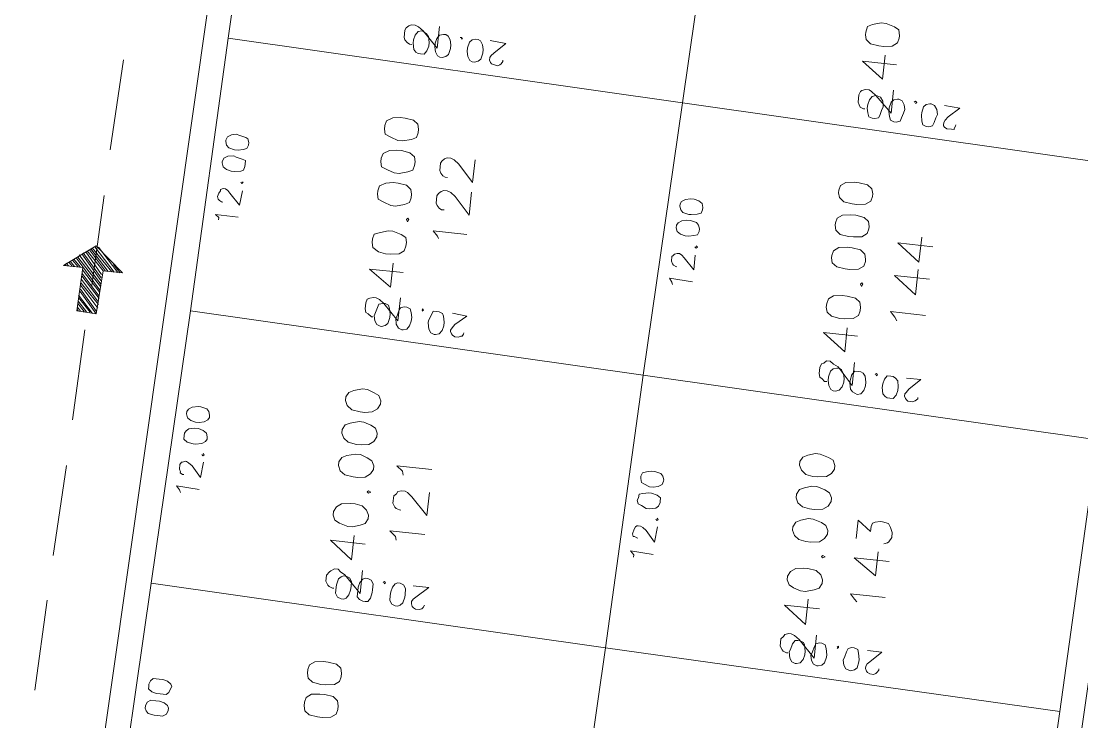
# Model space of a CAD drawing. Header units: metres. Extents: x -977055 to 805873, y -1033982 to 242021.
# Drawn here: x 2463 to 2509.5, y 775.19 to 805.92 of the extents above; entities that cross this region are included whole.
import ezdxf

# ---------------------------------------------------------------- set-up
doc = ezdxf.new("R2010")
doc.units = ezdxf.units.M
for name, color, linetype in [('PDF_acera', 7, 'Continuous'), ('PDF_areas por lote', 7, 'Continuous'), ('PDF_COTAS', 7, 'Continuous'), ('PDF_linea de centro', 7, 'Continuous'), ('PDF_LOTES', 7, 'Continuous'), ('PDF_No. lotes', 7, 'Continuous'), ('PDF_VIAS', 7, 'Continuous')]:
    doc.layers.add(name, color=color, linetype=linetype)

# ---------------------------------------------------------------- blocks, each defined once
blk = doc.blocks.new('CALLE')
at = {"layer": 'PDF_acera', "lineweight": 9}
blk.add_lwpolyline([(-139.031424, -91.826784), (-137.676672, -90.556704), (-136.618272, -59.439744), (-137.888352, -58.084992), (-293.684832, -52.750656), (-245.083104, -88.185888)], close=True, dxfattribs=at)
at = {"layer": 'PDF_areas por lote', "lineweight": 9}
for points in [[(-217.945728, -62.106912), (-218.115072, -62.149248), (-218.24208, -62.318592), (-218.284416, -62.614944), (-218.284416, -62.784288), (-218.24208, -63.08064), (-218.115072, -63.249984), (-217.945728, -63.29232), (-217.81872, -63.29232), (-217.649376, -63.249984), (-217.522368, -63.08064), (-217.480032, -62.784288), (-217.480032, -62.614944), (-217.522368, -62.318592), (-217.649376, -62.149248), (-217.81872, -62.106912)], [(-216.802656, -62.106912), (-216.972, -62.149248), (-217.099008, -62.318592), (-217.141344, -62.614944), (-217.141344, -62.784288), (-217.099008, -63.08064), (-216.972, -63.249984), (-216.802656, -63.29232), (-216.675648, -63.29232), (-216.506304, -63.249984), (-216.379296, -63.08064), (-216.33696, -62.784288), (-216.33696, -62.614944), (-216.379296, -62.318592), (-216.506304, -62.149248), (-216.675648, -62.106912)], [(-211.214304, -62.403264), (-211.383648, -62.487936), (-211.46832, -62.65728), (-211.552992, -62.953632), (-211.552992, -63.122976), (-211.46832, -63.376992), (-211.383648, -63.546336), (-211.214304, -63.631008), (-211.087296, -63.631008), (-210.917952, -63.546336), (-210.790944, -63.376992), (-210.748608, -63.122976), (-210.748608, -62.953632), (-210.790944, -62.65728), (-210.917952, -62.487936), (-211.087296, -62.403264)], [(-209.478528, -62.403264), (-209.647872, -62.487936), (-209.77488, -62.65728), (-209.817216, -62.953632), (-209.817216, -63.122976), (-209.77488, -63.376992), (-209.647872, -63.546336), (-209.478528, -63.631008), (-209.35152, -63.631008), (-209.182176, -63.546336), (-209.097504, -63.376992), (-209.012832, -63.122976), (-209.012832, -62.953632), (-209.097504, -62.65728), (-209.182176, -62.487936), (-209.35152, -62.403264)], [(-208.335456, -62.403264), (-208.5048, -62.487936), (-208.631808, -62.65728), (-208.674144, -62.953632), (-208.674144, -63.122976), (-208.631808, -63.376992), (-208.5048, -63.546336), (-208.335456, -63.631008), (-208.208448, -63.631008), (-208.039104, -63.546336), (-207.954432, -63.376992), (-207.86976, -63.122976), (-207.86976, -62.953632), (-207.954432, -62.65728), (-208.039104, -62.487936), (-208.208448, -62.403264)], [(-207.192384, -62.403264), (-207.361728, -62.487936), (-207.488736, -62.65728), (-207.531072, -62.953632), (-207.531072, -63.122976), (-207.488736, -63.376992), (-207.361728, -63.546336), (-207.192384, -63.631008), (-207.065376, -63.631008), (-206.896032, -63.546336), (-206.81136, -63.376992), (-206.726688, -63.122976), (-206.726688, -62.953632), (-206.81136, -62.65728), (-206.896032, -62.487936), (-207.065376, -62.403264)], [(-201.604032, -62.741952), (-201.773376, -62.784288), (-201.900384, -62.995968), (-201.94272, -63.249984), (-201.94272, -63.419328), (-201.900384, -63.71568), (-201.773376, -63.885024), (-201.604032, -63.92736), (-201.477024, -63.92736), (-201.30768, -63.885024), (-201.223008, -63.71568), (-201.138336, -63.419328), (-201.138336, -63.249984), (-201.223008, -62.995968), (-201.30768, -62.784288), (-201.477024, -62.741952)], [(-199.910592, -62.741952), (-200.079936, -62.784288), (-200.164608, -62.995968), (-200.24928, -63.249984), (-200.24928, -63.419328), (-200.164608, -63.71568), (-200.079936, -63.885024), (-199.910592, -63.92736), (-199.783584, -63.92736), (-199.61424, -63.885024), (-199.487232, -63.71568), (-199.444896, -63.419328), (-199.444896, -63.249984), (-199.487232, -62.995968), (-199.61424, -62.784288), (-199.783584, -62.741952)], [(-198.76752, -62.741952), (-198.936864, -62.784288), (-199.021536, -62.995968), (-199.106208, -63.249984), (-199.106208, -63.419328), (-199.021536, -63.71568), (-198.936864, -63.885024), (-198.76752, -63.92736), (-198.640512, -63.92736), (-198.471168, -63.885024), (-198.34416, -63.71568), (-198.301824, -63.419328), (-198.301824, -63.249984), (-198.34416, -62.995968), (-198.471168, -62.784288), (-198.640512, -62.741952)], [(-197.624448, -62.741952), (-197.793792, -62.784288), (-197.878464, -62.995968), (-197.963136, -63.249984), (-197.963136, -63.419328), (-197.878464, -63.71568), (-197.793792, -63.885024), (-197.624448, -63.92736), (-197.49744, -63.92736), (-197.328096, -63.885024), (-197.201088, -63.71568), (-197.158752, -63.419328), (-197.158752, -63.249984), (-197.201088, -62.995968), (-197.328096, -62.784288), (-197.49744, -62.741952)], [(-210.282912, -63.504), (-210.325248, -63.546336), (-210.282912, -63.631008), (-210.240576, -63.546336)], [(-200.67264, -63.842688), (-200.757312, -63.885024), (-200.67264, -63.92736), (-200.630304, -63.885024)], [(-211.764672, -78.406272), (-211.934016, -78.490944), (-212.018688, -78.660288), (-212.10336, -78.914304), (-212.10336, -79.083648), (-212.018688, -79.38), (-211.934016, -79.549344), (-211.764672, -79.634016), (-211.637664, -79.634016), (-211.46832, -79.549344), (-211.341312, -79.38), (-211.298976, -79.083648), (-211.298976, -78.914304), (-211.341312, -78.660288), (-211.46832, -78.490944), (-211.637664, -78.406272)], [(-210.028896, -78.406272), (-210.19824, -78.490944), (-210.325248, -78.660288), (-210.367584, -78.914304), (-210.367584, -79.083648), (-210.325248, -79.38), (-210.19824, -79.549344), (-210.028896, -79.634016), (-209.901888, -79.634016), (-209.732544, -79.549344), (-209.647872, -79.38), (-209.5632, -79.083648), (-209.5632, -78.914304), (-209.647872, -78.660288), (-209.732544, -78.490944), (-209.901888, -78.406272)], [(-208.885824, -78.406272), (-209.055168, -78.490944), (-209.182176, -78.660288), (-209.224512, -78.914304), (-209.224512, -79.083648), (-209.182176, -79.38), (-209.055168, -79.549344), (-208.885824, -79.634016), (-208.758816, -79.634016), (-208.589472, -79.549344), (-208.5048, -79.38), (-208.420128, -79.083648), (-208.420128, -78.914304), (-208.5048, -78.660288), (-208.589472, -78.490944), (-208.758816, -78.406272)], [(-207.742752, -78.406272), (-207.912096, -78.490944), (-208.039104, -78.660288), (-208.08144, -78.914304), (-208.08144, -79.083648), (-208.039104, -79.38), (-207.912096, -79.549344), (-207.742752, -79.634016), (-207.615744, -79.634016), (-207.4464, -79.549344), (-207.361728, -79.38), (-207.277056, -79.083648), (-207.277056, -78.914304), (-207.361728, -78.660288), (-207.4464, -78.490944), (-207.615744, -78.406272)], [(-202.1544, -78.74496), (-202.323744, -78.787296), (-202.450752, -78.95664), (-202.493088, -79.252992), (-202.493088, -79.422336), (-202.450752, -79.718688), (-202.323744, -79.888032), (-202.1544, -79.930368), (-202.027392, -79.930368), (-201.858048, -79.888032), (-201.73104, -79.718688), (-201.688704, -79.422336), (-201.688704, -79.252992), (-201.73104, -78.95664), (-201.858048, -78.787296), (-202.027392, -78.74496)], [(-200.418624, -78.74496), (-200.587968, -78.787296), (-200.714976, -78.95664), (-200.757312, -79.252992), (-200.757312, -79.422336), (-200.714976, -79.718688), (-200.587968, -79.888032), (-200.418624, -79.930368), (-200.333952, -79.930368), (-200.164608, -79.888032), (-200.0376, -79.718688), (-199.995264, -79.422336), (-199.995264, -79.252992), (-200.0376, -78.95664), (-200.164608, -78.787296), (-200.333952, -78.74496)], [(-199.275552, -78.74496), (-199.444896, -78.787296), (-199.571904, -78.95664), (-199.61424, -79.252992), (-199.61424, -79.422336), (-199.571904, -79.718688), (-199.444896, -79.888032), (-199.275552, -79.930368), (-199.19088, -79.930368), (-199.021536, -79.888032), (-198.894528, -79.718688), (-198.852192, -79.422336), (-198.852192, -79.252992), (-198.894528, -78.95664), (-199.021536, -78.787296), (-199.19088, -78.74496)], [(-198.13248, -78.74496), (-198.301824, -78.787296), (-198.428832, -78.95664), (-198.471168, -79.252992), (-198.471168, -79.422336), (-198.428832, -79.718688), (-198.301824, -79.888032), (-198.13248, -79.930368), (-198.047808, -79.930368), (-197.878464, -79.888032), (-197.751456, -79.718688), (-197.70912, -79.422336), (-197.70912, -79.252992), (-197.751456, -78.95664), (-197.878464, -78.787296), (-198.047808, -78.74496)], [(-192.544128, -79.083648), (-192.713472, -79.125984), (-192.84048, -79.295328), (-192.882816, -79.59168), (-192.882816, -79.761024), (-192.84048, -80.057376), (-192.713472, -80.22672), (-192.544128, -80.269056), (-192.459456, -80.269056), (-192.247776, -80.22672), (-192.163104, -80.057376), (-192.078432, -79.761024), (-192.078432, -79.59168), (-192.163104, -79.295328), (-192.247776, -79.125984), (-192.459456, -79.083648)], [(-210.83328, -79.507008), (-210.875616, -79.549344), (-210.83328, -79.634016), (-210.790944, -79.549344)], [(-201.223008, -79.845696), (-201.30768, -79.888032), (-201.223008, -79.930368), (-201.180672, -79.888032)]]:
    blk.add_lwpolyline(points, close=True, dxfattribs=at)
for points in [[(-213.754464, -62.699616), (-213.754464, -62.65728), (-213.712128, -62.530272), (-213.669792, -62.487936), (-213.542784, -62.403264), (-213.331104, -62.403264), (-213.204096, -62.487936), (-213.16176, -62.530272), (-213.077088, -62.65728), (-213.077088, -62.784288), (-213.16176, -62.86896), (-213.246432, -63.038304), (-213.839136, -63.631008), (-213.034752, -63.631008)], [(-212.10336, -63.631008), (-212.10336, -62.403264), (-212.696064, -63.207648), (-211.849344, -63.207648)], [(-204.186528, -63.038304), (-204.186528, -62.995968), (-204.101856, -62.86896), (-204.05952, -62.784288), (-203.932512, -62.741952), (-203.720832, -62.741952), (-203.593824, -62.784288), (-203.551488, -62.86896), (-203.509152, -62.995968), (-203.509152, -63.08064), (-203.551488, -63.207648), (-203.678496, -63.376992), (-204.228864, -63.92736), (-203.42448, -63.92736)], [(-202.535424, -63.92736), (-202.535424, -62.741952), (-203.085792, -63.546336), (-202.239072, -63.546336)], [(-194.576256, -63.376992), (-194.576256, -63.29232), (-194.53392, -63.207648), (-194.449248, -63.122976), (-194.364576, -63.08064), (-194.11056, -63.08064), (-194.025888, -63.122976), (-193.941216, -63.207648), (-193.89888, -63.29232), (-193.89888, -63.419328), (-193.941216, -63.546336), (-194.068224, -63.71568), (-194.618592, -64.266048), (-193.856544, -64.266048)], [(-214.304832, -78.702624), (-214.304832, -78.660288), (-214.262496, -78.53328), (-214.22016, -78.490944), (-214.093152, -78.406272), (-213.839136, -78.406272), (-213.754464, -78.490944), (-213.669792, -78.53328), (-213.627456, -78.660288), (-213.627456, -78.74496), (-213.669792, -78.871968), (-213.7968, -79.041312), (-214.389504, -79.634016), (-213.58512, -79.634016)], [(-212.653728, -79.634016), (-212.653728, -78.406272), (-213.246432, -79.210656), (-212.357376, -79.210656)], [(-204.736896, -79.041312), (-204.736896, -78.95664), (-204.652224, -78.871968), (-204.609888, -78.787296), (-204.48288, -78.74496), (-204.2712, -78.74496), (-204.144192, -78.787296), (-204.101856, -78.871968), (-204.017184, -78.95664), (-204.017184, -79.083648), (-204.101856, -79.210656), (-204.186528, -79.38), (-204.779232, -79.930368), (-203.974848, -79.930368)], [(-203.043456, -79.930368), (-203.043456, -78.74496), (-203.63616, -79.549344), (-202.78944, -79.549344)], [(-195.126624, -79.337664), (-195.126624, -79.295328), (-195.084288, -79.16832), (-194.999616, -79.125984), (-194.914944, -79.083648), (-194.660928, -79.083648), (-194.53392, -79.125984), (-194.491584, -79.16832), (-194.449248, -79.295328), (-194.449248, -79.422336), (-194.491584, -79.507008), (-194.618592, -79.676352), (-195.16896, -80.269056), (-194.364576, -80.269056)], [(-193.47552, -80.269056), (-193.47552, -79.083648), (-194.025888, -79.845696), (-193.179168, -79.845696)]]:
    blk.add_lwpolyline(points, dxfattribs=at)
at = {"layer": 'PDF_COTAS', "lineweight": 9}
for points in [[(-218.623104, -56.603232), (-218.707776, -56.645568), (-218.792448, -56.73024), (-218.834784, -56.94192), (-218.834784, -57.068928), (-218.834784, -57.238272), (-218.750112, -57.36528), (-218.623104, -57.407616), (-218.538432, -57.407616), (-218.45376, -57.36528), (-218.369088, -57.238272), (-218.326752, -57.068928), (-218.326752, -56.94192), (-218.326752, -56.772576), (-218.411424, -56.645568), (-218.538432, -56.603232)], [(-217.861056, -56.645568), (-217.945728, -56.645568), (-218.0304, -56.772576), (-218.072736, -56.94192), (-218.072736, -57.068928), (-218.072736, -57.280608), (-217.988064, -57.36528), (-217.861056, -57.407616), (-217.776384, -57.449952), (-217.691712, -57.407616), (-217.60704, -57.280608), (-217.564704, -57.111264), (-217.564704, -56.984256), (-217.564704, -56.772576), (-217.649376, -56.687904), (-217.776384, -56.645568)], [(-209.012832, -56.94192), (-209.13984, -56.94192), (-209.224512, -57.068928), (-209.266848, -57.280608), (-209.266848, -57.36528), (-209.224512, -57.57696), (-209.13984, -57.703968), (-209.055168, -57.746304), (-208.970496, -57.746304), (-208.843488, -57.703968), (-208.758816, -57.57696), (-208.71648, -57.407616), (-208.71648, -57.280608), (-208.758816, -57.068928), (-208.843488, -56.984256), (-208.92816, -56.94192)], [(-208.250784, -56.94192), (-208.377792, -56.984256), (-208.462464, -57.111264), (-208.5048, -57.280608), (-208.5048, -57.407616), (-208.462464, -57.57696), (-208.377792, -57.703968), (-208.29312, -57.746304), (-208.208448, -57.746304), (-208.08144, -57.703968), (-207.996768, -57.619296), (-207.954432, -57.407616), (-207.954432, -57.322944), (-207.996768, -57.111264), (-208.08144, -56.984256), (-208.166112, -56.94192)], [(-199.40256, -57.238272), (-199.529568, -57.280608), (-199.61424, -57.407616), (-199.656576, -57.57696), (-199.656576, -57.703968), (-199.61424, -57.915648), (-199.571904, -58.00032), (-199.444896, -58.042656), (-199.360224, -58.042656), (-199.233216, -58.042656), (-199.19088, -57.915648), (-199.148544, -57.703968), (-199.106208, -57.619296), (-199.148544, -57.407616), (-199.233216, -57.280608), (-199.360224, -57.238272)], [(-198.640512, -57.280608), (-198.76752, -57.322944), (-198.852192, -57.407616), (-198.894528, -57.619296), (-198.894528, -57.746304), (-198.852192, -57.915648), (-198.809856, -58.042656), (-198.682848, -58.084992), (-198.598176, -58.084992), (-198.471168, -58.042656), (-198.428832, -57.957984), (-198.386496, -57.746304), (-198.34416, -57.619296), (-198.386496, -57.449952), (-198.471168, -57.322944), (-198.598176, -57.280608)], [(-214.093152, -63.08064), (-214.050816, -63.165312), (-213.923808, -63.249984), (-213.754464, -63.29232), (-213.627456, -63.29232), (-213.458112, -63.29232), (-213.331104, -63.207648), (-213.288768, -63.08064), (-213.288768, -62.995968), (-213.331104, -62.911296), (-213.415776, -62.826624), (-213.627456, -62.784288), (-213.712128, -62.784288), (-213.923808, -62.784288), (-214.050816, -62.86896), (-214.093152, -62.995968)], [(-214.093152, -63.08064), (-214.050816, -63.165312), (-213.923808, -63.249984), (-213.754464, -63.29232), (-213.627456, -63.29232), (-213.458112, -63.29232), (-213.331104, -63.207648), (-213.288768, -63.08064), (-213.288768, -62.995968), (-213.331104, -62.911296), (-213.415776, -62.826624), (-213.627456, -62.784288), (-213.712128, -62.784288), (-213.923808, -62.784288), (-214.050816, -62.86896), (-214.093152, -62.995968)], [(-204.48288, -63.376992), (-204.440544, -63.504), (-204.355872, -63.588672), (-204.144192, -63.631008), (-204.017184, -63.631008), (-203.84784, -63.588672), (-203.720832, -63.546336), (-203.678496, -63.419328), (-203.678496, -63.334656), (-203.720832, -63.207648), (-203.84784, -63.165312), (-204.017184, -63.122976), (-204.144192, -63.08064), (-204.313536, -63.122976), (-204.440544, -63.207648), (-204.48288, -63.334656)], [(-204.48288, -63.376992), (-204.440544, -63.504), (-204.355872, -63.588672), (-204.144192, -63.631008), (-204.017184, -63.631008), (-203.84784, -63.588672), (-203.720832, -63.546336), (-203.678496, -63.419328), (-203.678496, -63.334656), (-203.720832, -63.207648), (-203.84784, -63.165312), (-204.017184, -63.122976), (-204.144192, -63.08064), (-204.313536, -63.122976), (-204.440544, -63.207648), (-204.48288, -63.334656)], [(-214.093152, -63.842688), (-214.093152, -63.92736), (-213.966144, -64.012032), (-213.754464, -64.054368), (-213.669792, -64.054368), (-213.458112, -64.054368), (-213.331104, -63.969696), (-213.288768, -63.842688), (-213.288768, -63.758016), (-213.331104, -63.673344), (-213.458112, -63.588672), (-213.627456, -63.546336), (-213.754464, -63.546336), (-213.966144, -63.546336), (-214.050816, -63.631008), (-214.093152, -63.758016)], [(-214.093152, -63.842688), (-214.093152, -63.92736), (-213.966144, -64.012032), (-213.754464, -64.054368), (-213.669792, -64.054368), (-213.458112, -64.054368), (-213.331104, -63.969696), (-213.288768, -63.842688), (-213.288768, -63.758016), (-213.331104, -63.673344), (-213.458112, -63.588672), (-213.627456, -63.546336), (-213.754464, -63.546336), (-213.966144, -63.546336), (-214.050816, -63.631008), (-214.093152, -63.758016)], [(-194.872608, -63.71568), (-194.872608, -63.842688), (-194.7456, -63.92736), (-194.576256, -63.969696), (-194.449248, -63.969696), (-194.237568, -63.92736), (-194.152896, -63.842688), (-194.11056, -63.758016), (-194.068224, -63.673344), (-194.11056, -63.546336), (-194.237568, -63.461664), (-194.406912, -63.419328), (-194.53392, -63.419328), (-194.7456, -63.461664), (-194.830272, -63.546336), (-194.872608, -63.631008)], [(-194.872608, -63.71568), (-194.872608, -63.842688), (-194.7456, -63.92736), (-194.576256, -63.969696), (-194.449248, -63.969696), (-194.237568, -63.92736), (-194.152896, -63.842688), (-194.11056, -63.758016), (-194.068224, -63.673344), (-194.11056, -63.546336), (-194.237568, -63.461664), (-194.406912, -63.419328), (-194.53392, -63.419328), (-194.7456, -63.461664), (-194.830272, -63.546336), (-194.872608, -63.631008)], [(-204.525216, -64.13904), (-204.48288, -64.266048), (-204.355872, -64.35072), (-204.186528, -64.393056), (-204.05952, -64.393056), (-203.890176, -64.35072), (-203.763168, -64.308384), (-203.720832, -64.181376), (-203.720832, -64.096704), (-203.763168, -63.969696), (-203.84784, -63.92736), (-204.05952, -63.885024), (-204.144192, -63.842688), (-204.355872, -63.885024), (-204.48288, -63.969696), (-204.525216, -64.096704)], [(-204.525216, -64.13904), (-204.48288, -64.266048), (-204.355872, -64.35072), (-204.186528, -64.393056), (-204.05952, -64.393056), (-203.890176, -64.35072), (-203.763168, -64.308384), (-203.720832, -64.181376), (-203.720832, -64.096704), (-203.763168, -63.969696), (-203.84784, -63.92736), (-204.05952, -63.885024), (-204.144192, -63.842688), (-204.355872, -63.885024), (-204.48288, -63.969696), (-204.525216, -64.096704)], [(-213.37344, -64.393056), (-213.331104, -64.435392), (-213.37344, -64.477728), (-213.415776, -64.435392), (-213.37344, -64.477728), (-213.331104, -64.435392)], [(-194.914944, -64.477728), (-194.872608, -64.604736), (-194.787936, -64.689408), (-194.576256, -64.731744), (-194.449248, -64.731744), (-194.279904, -64.689408), (-194.152896, -64.604736), (-194.11056, -64.520064), (-194.11056, -64.435392), (-194.152896, -64.308384), (-194.279904, -64.223712), (-194.449248, -64.181376), (-194.576256, -64.181376), (-194.7456, -64.223712), (-194.872608, -64.308384), (-194.914944, -64.393056)], [(-194.914944, -64.477728), (-194.872608, -64.604736), (-194.787936, -64.689408), (-194.576256, -64.731744), (-194.449248, -64.731744), (-194.279904, -64.689408), (-194.152896, -64.604736), (-194.11056, -64.520064), (-194.11056, -64.435392), (-194.152896, -64.308384), (-194.279904, -64.223712), (-194.449248, -64.181376), (-194.576256, -64.181376), (-194.7456, -64.223712), (-194.872608, -64.308384), (-194.914944, -64.393056)], [(-214.135488, -64.98576), (-214.093152, -65.070432), (-214.00848, -65.155104), (-213.7968, -65.19744), (-213.712128, -65.19744), (-213.500448, -65.19744), (-213.37344, -65.112768), (-213.331104, -64.98576), (-213.331104, -64.901088), (-213.37344, -64.816416), (-213.500448, -64.731744), (-213.669792, -64.689408), (-213.7968, -64.689408), (-213.966144, -64.689408), (-214.093152, -64.77408), (-214.135488, -64.901088)], [(-214.135488, -64.98576), (-214.093152, -65.070432), (-214.00848, -65.155104), (-213.7968, -65.19744), (-213.712128, -65.19744), (-213.500448, -65.19744), (-213.37344, -65.112768), (-213.331104, -64.98576), (-213.331104, -64.901088), (-213.37344, -64.816416), (-213.500448, -64.731744), (-213.669792, -64.689408), (-213.7968, -64.689408), (-213.966144, -64.689408), (-214.093152, -64.77408), (-214.135488, -64.901088)], [(-203.763168, -64.731744), (-203.720832, -64.731744), (-203.763168, -64.77408), (-203.805504, -64.731744), (-203.763168, -64.77408), (-203.720832, -64.731744)], [(-204.567552, -65.282112), (-204.525216, -65.40912), (-204.398208, -65.493792), (-204.228864, -65.536128), (-204.101856, -65.536128), (-203.890176, -65.493792), (-203.805504, -65.451456), (-203.763168, -65.324448), (-203.763168, -65.239776), (-203.763168, -65.112768), (-203.890176, -65.070432), (-204.101856, -64.98576), (-204.186528, -64.98576), (-204.398208, -65.028096), (-204.525216, -65.112768), (-204.567552, -65.239776)], [(-204.567552, -65.282112), (-204.525216, -65.40912), (-204.398208, -65.493792), (-204.228864, -65.536128), (-204.101856, -65.536128), (-203.890176, -65.493792), (-203.805504, -65.451456), (-203.763168, -65.324448), (-203.763168, -65.239776), (-203.763168, -65.112768), (-203.890176, -65.070432), (-204.101856, -64.98576), (-204.186528, -64.98576), (-204.398208, -65.028096), (-204.525216, -65.112768), (-204.567552, -65.239776)], [(-194.152896, -65.028096), (-194.152896, -65.070432), (-194.195232, -65.112768), (-194.195232, -65.070432), (-194.195232, -65.112768), (-194.152896, -65.070432)], [(-213.37344, -65.451456), (-213.37344, -66.001824), (-213.754464, -65.578464), (-213.839136, -65.493792), (-213.923808, -65.451456), (-214.00848, -65.451456), (-214.093152, -65.493792), (-214.135488, -65.536128), (-214.177824, -65.6208), (-214.177824, -65.747808), (-214.135488, -65.83248), (-214.093152, -65.874816), (-214.00848, -65.917152), (-214.093152, -65.874816), (-214.135488, -65.83248), (-214.177824, -65.747808), (-214.177824, -65.6208), (-214.135488, -65.536128), (-214.093152, -65.493792), (-214.00848, -65.451456), (-213.923808, -65.451456), (-213.839136, -65.493792), (-213.754464, -65.578464), (-213.37344, -66.001824)], [(-194.95728, -65.6208), (-194.914944, -65.747808), (-194.830272, -65.83248), (-194.618592, -65.874816), (-194.491584, -65.874816), (-194.32224, -65.83248), (-194.195232, -65.747808), (-194.152896, -65.663136), (-194.152896, -65.578464), (-194.195232, -65.451456), (-194.279904, -65.366784), (-194.491584, -65.324448), (-194.618592, -65.324448), (-194.787936, -65.366784), (-194.914944, -65.451456), (-194.95728, -65.536128)], [(-194.95728, -65.6208), (-194.914944, -65.747808), (-194.830272, -65.83248), (-194.618592, -65.874816), (-194.491584, -65.874816), (-194.32224, -65.83248), (-194.195232, -65.747808), (-194.152896, -65.663136), (-194.152896, -65.578464), (-194.195232, -65.451456), (-194.279904, -65.366784), (-194.491584, -65.324448), (-194.618592, -65.324448), (-194.787936, -65.366784), (-194.914944, -65.451456), (-194.95728, -65.536128)], [(-203.763168, -65.790144), (-203.805504, -66.298176), (-204.144192, -65.917152), (-204.2712, -65.83248), (-204.355872, -65.790144), (-204.398208, -65.790144), (-204.48288, -65.83248), (-204.525216, -65.874816), (-204.567552, -65.959488), (-204.567552, -66.086496), (-204.525216, -66.171168), (-204.525216, -66.213504), (-204.440544, -66.25584), (-204.398208, -66.25584), (-204.440544, -66.25584), (-204.525216, -66.213504), (-204.525216, -66.171168), (-204.567552, -66.086496), (-204.567552, -65.959488), (-204.525216, -65.874816), (-204.48288, -65.83248), (-204.398208, -65.790144), (-204.355872, -65.790144), (-204.2712, -65.83248), (-204.144192, -65.917152), (-203.805504, -66.298176)], [(-194.152896, -66.086496), (-194.195232, -66.636864), (-194.576256, -66.25584), (-194.660928, -66.171168), (-194.7456, -66.128832), (-194.830272, -66.128832), (-194.914944, -66.171168), (-194.95728, -66.213504), (-194.95728, -66.25584), (-194.999616, -66.425184), (-194.95728, -66.509856), (-194.914944, -66.552192), (-194.830272, -66.594528), (-194.787936, -66.594528), (-194.830272, -66.594528), (-194.914944, -66.552192), (-194.95728, -66.509856), (-194.999616, -66.425184), (-194.95728, -66.25584), (-194.95728, -66.213504), (-194.914944, -66.171168), (-194.830272, -66.128832), (-194.7456, -66.128832), (-194.660928, -66.171168), (-194.576256, -66.25584), (-194.195232, -66.636864)], [(-211.383648, -73.66464), (-211.341312, -72.860256), (-211.46832, -72.987264), (-211.552992, -72.987264), (-211.46832, -72.987264), (-211.341312, -72.860256)], [(-210.40992, -73.706976), (-210.960288, -73.66464), (-210.579264, -73.325952), (-210.494592, -73.198944), (-210.452256, -73.114272), (-210.452256, -73.0296), (-210.452256, -72.987264), (-210.494592, -72.944928), (-210.579264, -72.902592), (-210.748608, -72.860256), (-210.83328, -72.902592), (-210.83328, -72.944928), (-210.875616, -73.0296), (-210.875616, -73.071936), (-210.875616, -73.0296), (-210.83328, -72.944928), (-210.83328, -72.902592), (-210.748608, -72.860256), (-210.579264, -72.902592), (-210.494592, -72.944928), (-210.452256, -72.987264), (-210.452256, -73.0296), (-210.452256, -73.114272), (-210.494592, -73.198944), (-210.579264, -73.325952), (-210.960288, -73.66464)], [(-209.5632, -72.902592), (-209.690208, -72.944928), (-209.732544, -73.071936), (-209.817216, -73.24128), (-209.817216, -73.368288), (-209.77488, -73.579968), (-209.690208, -73.66464), (-209.5632, -73.706976), (-209.520864, -73.706976), (-209.393856, -73.706976), (-209.309184, -73.579968), (-209.266848, -73.368288), (-209.266848, -73.283616), (-209.309184, -73.071936), (-209.35152, -72.944928), (-209.478528, -72.944928)], [(-209.5632, -72.902592), (-209.690208, -72.944928), (-209.732544, -73.071936), (-209.817216, -73.24128), (-209.817216, -73.368288), (-209.77488, -73.579968), (-209.690208, -73.66464), (-209.5632, -73.706976), (-209.520864, -73.706976), (-209.393856, -73.706976), (-209.309184, -73.579968), (-209.266848, -73.368288), (-209.266848, -73.283616), (-209.309184, -73.071936), (-209.35152, -72.944928), (-209.478528, -72.944928)], [(-208.801152, -72.944928), (-208.92816, -72.987264), (-208.970496, -73.071936), (-209.055168, -73.283616), (-209.055168, -73.410624), (-209.012832, -73.579968), (-208.92816, -73.706976), (-208.801152, -73.749312), (-208.758816, -73.749312), (-208.631808, -73.706976), (-208.547136, -73.622304), (-208.5048, -73.410624), (-208.5048, -73.283616), (-208.547136, -73.114272), (-208.589472, -72.987264), (-208.71648, -72.944928)], [(-208.801152, -72.944928), (-208.92816, -72.987264), (-208.970496, -73.071936), (-209.055168, -73.283616), (-209.055168, -73.410624), (-209.012832, -73.579968), (-208.92816, -73.706976), (-208.801152, -73.749312), (-208.758816, -73.749312), (-208.631808, -73.706976), (-208.547136, -73.622304), (-208.5048, -73.410624), (-208.5048, -73.283616), (-208.547136, -73.114272), (-208.589472, -72.987264), (-208.71648, -72.944928)], [(-201.773376, -74.003328), (-201.73104, -73.198944), (-201.858048, -73.283616), (-201.94272, -73.325952), (-201.858048, -73.283616), (-201.73104, -73.198944)], [(-200.841984, -74.003328), (-201.350016, -74.003328), (-200.968992, -73.622304), (-200.88432, -73.537632), (-200.841984, -73.45296), (-200.841984, -73.368288), (-200.88432, -73.283616), (-200.926656, -73.24128), (-200.968992, -73.198944), (-201.138336, -73.198944), (-201.223008, -73.24128), (-201.265344, -73.283616), (-201.30768, -73.368288), (-201.30768, -73.410624), (-201.30768, -73.368288), (-201.265344, -73.283616), (-201.223008, -73.24128), (-201.138336, -73.198944), (-200.968992, -73.198944), (-200.926656, -73.24128), (-200.88432, -73.283616), (-200.841984, -73.368288), (-200.841984, -73.45296), (-200.88432, -73.537632), (-200.968992, -73.622304), (-201.350016, -74.003328)], [(-199.952928, -73.24128), (-200.079936, -73.283616), (-200.164608, -73.410624), (-200.206944, -73.579968), (-200.206944, -73.706976), (-200.164608, -73.87632), (-200.122272, -74.003328), (-199.995264, -74.045664), (-199.910592, -74.045664), (-199.783584, -74.003328), (-199.698912, -73.918656), (-199.656576, -73.706976), (-199.656576, -73.579968), (-199.698912, -73.410624), (-199.783584, -73.283616), (-199.868256, -73.24128)], [(-199.952928, -73.24128), (-200.079936, -73.283616), (-200.164608, -73.410624), (-200.206944, -73.579968), (-200.206944, -73.706976), (-200.164608, -73.87632), (-200.122272, -74.003328), (-199.995264, -74.045664), (-199.910592, -74.045664), (-199.783584, -74.003328), (-199.698912, -73.918656), (-199.656576, -73.706976), (-199.656576, -73.579968), (-199.698912, -73.410624), (-199.783584, -73.283616), (-199.868256, -73.24128)], [(-199.19088, -73.283616), (-199.317888, -73.325952), (-199.40256, -73.410624), (-199.444896, -73.622304), (-199.444896, -73.706976), (-199.40256, -73.918656), (-199.360224, -74.045664), (-199.233216, -74.088), (-199.148544, -74.088), (-199.021536, -74.045664), (-198.936864, -73.918656), (-198.894528, -73.749312), (-198.894528, -73.622304), (-198.936864, -73.45296), (-199.021536, -73.325952), (-199.106208, -73.283616)], [(-199.19088, -73.283616), (-199.317888, -73.325952), (-199.40256, -73.410624), (-199.444896, -73.622304), (-199.444896, -73.706976), (-199.40256, -73.918656), (-199.360224, -74.045664), (-199.233216, -74.088), (-199.148544, -74.088), (-199.021536, -74.045664), (-198.936864, -73.918656), (-198.894528, -73.749312), (-198.894528, -73.622304), (-198.936864, -73.45296), (-199.021536, -73.325952), (-199.106208, -73.283616)], [(-210.113568, -73.66464), (-210.155904, -73.706976), (-210.19824, -73.66464), (-210.155904, -73.622304), (-210.19824, -73.66464), (-210.155904, -73.706976)], [(-200.503296, -74.003328), (-200.545632, -74.045664), (-200.587968, -74.003328), (-200.545632, -73.960992), (-200.587968, -74.003328), (-200.545632, -74.045664)], [(-214.64352, -79.041312), (-214.601184, -79.16832), (-214.474176, -79.252992), (-214.304832, -79.295328), (-214.177824, -79.295328), (-213.966144, -79.252992), (-213.881472, -79.210656), (-213.839136, -79.083648), (-213.839136, -78.998976), (-213.839136, -78.914304), (-213.966144, -78.829632), (-214.177824, -78.787296), (-214.262496, -78.74496), (-214.474176, -78.787296), (-214.601184, -78.871968), (-214.64352, -78.998976)], [(-214.64352, -79.041312), (-214.601184, -79.16832), (-214.474176, -79.252992), (-214.304832, -79.295328), (-214.177824, -79.295328), (-213.966144, -79.252992), (-213.881472, -79.210656), (-213.839136, -79.083648), (-213.839136, -78.998976), (-213.839136, -78.914304), (-213.966144, -78.829632), (-214.177824, -78.787296), (-214.262496, -78.74496), (-214.474176, -78.787296), (-214.601184, -78.871968), (-214.64352, -78.998976)], [(-205.033248, -79.38), (-204.990912, -79.507008), (-204.863904, -79.59168), (-204.69456, -79.634016), (-204.567552, -79.634016), (-204.398208, -79.59168), (-204.2712, -79.507008), (-204.228864, -79.422336), (-204.228864, -79.337664), (-204.2712, -79.210656), (-204.355872, -79.125984), (-204.567552, -79.083648), (-204.69456, -79.083648), (-204.863904, -79.125984), (-204.990912, -79.210656), (-205.033248, -79.295328)], [(-205.033248, -79.38), (-204.990912, -79.507008), (-204.863904, -79.59168), (-204.69456, -79.634016), (-204.567552, -79.634016), (-204.398208, -79.59168), (-204.2712, -79.507008), (-204.228864, -79.422336), (-204.228864, -79.337664), (-204.2712, -79.210656), (-204.355872, -79.125984), (-204.567552, -79.083648), (-204.69456, -79.083648), (-204.863904, -79.125984), (-204.990912, -79.210656), (-205.033248, -79.295328)], [(-214.64352, -79.80336), (-214.601184, -79.930368), (-214.516512, -80.01504), (-214.304832, -80.057376), (-214.22016, -80.057376), (-214.00848, -80.01504), (-213.881472, -79.972704), (-213.839136, -79.845696), (-213.839136, -79.761024), (-213.881472, -79.634016), (-214.00848, -79.59168), (-214.177824, -79.549344), (-214.304832, -79.507008), (-214.474176, -79.549344), (-214.601184, -79.634016), (-214.64352, -79.761024)], [(-214.64352, -79.80336), (-214.601184, -79.930368), (-214.516512, -80.01504), (-214.304832, -80.057376), (-214.22016, -80.057376), (-214.00848, -80.01504), (-213.881472, -79.972704), (-213.839136, -79.845696), (-213.839136, -79.761024), (-213.881472, -79.634016), (-214.00848, -79.59168), (-214.177824, -79.549344), (-214.304832, -79.507008), (-214.474176, -79.549344), (-214.601184, -79.634016), (-214.64352, -79.761024)], [(-195.422976, -79.718688), (-195.38064, -79.845696), (-195.295968, -79.888032), (-195.084288, -79.930368), (-194.999616, -79.972704), (-194.787936, -79.930368), (-194.660928, -79.845696), (-194.618592, -79.718688), (-194.618592, -79.676352), (-194.660928, -79.549344), (-194.787936, -79.464672), (-194.95728, -79.422336), (-195.084288, -79.422336), (-195.253632, -79.464672), (-195.38064, -79.507008), (-195.422976, -79.634016)], [(-195.422976, -79.718688), (-195.38064, -79.845696), (-195.295968, -79.888032), (-195.084288, -79.930368), (-194.999616, -79.972704), (-194.787936, -79.930368), (-194.660928, -79.845696), (-194.618592, -79.718688), (-194.618592, -79.676352), (-194.660928, -79.549344), (-194.787936, -79.464672), (-194.95728, -79.422336), (-195.084288, -79.422336), (-195.253632, -79.464672), (-195.38064, -79.507008), (-195.422976, -79.634016)], [(-205.075584, -80.142048), (-205.033248, -80.269056), (-204.90624, -80.353728), (-204.736896, -80.396064), (-204.609888, -80.396064), (-204.398208, -80.353728), (-204.313536, -80.269056), (-204.2712, -80.184384), (-204.2712, -80.099712), (-204.2712, -79.972704), (-204.398208, -79.888032), (-204.609888, -79.845696), (-204.69456, -79.845696), (-204.90624, -79.888032), (-204.990912, -79.972704), (-205.033248, -80.057376)], [(-205.075584, -80.142048), (-205.033248, -80.269056), (-204.90624, -80.353728), (-204.736896, -80.396064), (-204.609888, -80.396064), (-204.398208, -80.353728), (-204.313536, -80.269056), (-204.2712, -80.184384), (-204.2712, -80.099712), (-204.2712, -79.972704), (-204.398208, -79.888032), (-204.609888, -79.845696), (-204.69456, -79.845696), (-204.90624, -79.888032), (-204.990912, -79.972704), (-205.033248, -80.057376)], [(-195.465312, -80.480736), (-195.422976, -80.607744), (-195.295968, -80.65008), (-195.126624, -80.692416), (-194.999616, -80.734752), (-194.830272, -80.692416), (-194.703264, -80.607744), (-194.660928, -80.480736), (-194.660928, -80.4384), (-194.703264, -80.311392), (-194.787936, -80.22672), (-194.999616, -80.184384), (-195.126624, -80.184384), (-195.295968, -80.22672), (-195.422976, -80.269056), (-195.465312, -80.396064)], [(-195.465312, -80.480736), (-195.422976, -80.607744), (-195.295968, -80.65008), (-195.126624, -80.692416), (-194.999616, -80.734752), (-194.830272, -80.692416), (-194.703264, -80.607744), (-194.660928, -80.480736), (-194.660928, -80.4384), (-194.703264, -80.311392), (-194.787936, -80.22672), (-194.999616, -80.184384), (-195.126624, -80.184384), (-195.295968, -80.22672), (-195.422976, -80.269056), (-195.465312, -80.396064)], [(-214.685856, -80.946432), (-214.64352, -81.07344), (-214.558848, -81.158112), (-214.347168, -81.200448), (-214.262496, -81.200448), (-214.050816, -81.158112), (-213.923808, -81.115776), (-213.881472, -80.988768), (-213.881472, -80.904096), (-213.923808, -80.777088), (-214.050816, -80.734752), (-214.22016, -80.692416), (-214.347168, -80.65008), (-214.516512, -80.692416), (-214.64352, -80.777088), (-214.685856, -80.904096)], [(-214.685856, -80.946432), (-214.64352, -81.07344), (-214.558848, -81.158112), (-214.347168, -81.200448), (-214.262496, -81.200448), (-214.050816, -81.158112), (-213.923808, -81.115776), (-213.881472, -80.988768), (-213.881472, -80.904096), (-213.923808, -80.777088), (-214.050816, -80.734752), (-214.22016, -80.692416), (-214.347168, -80.65008), (-214.516512, -80.692416), (-214.64352, -80.777088), (-214.685856, -80.904096)], [(-213.923808, -80.396064), (-213.881472, -80.4384), (-213.923808, -80.4384), (-213.966144, -80.396064), (-213.923808, -80.4384), (-213.881472, -80.4384)], [(-204.313536, -80.692416), (-204.2712, -80.734752), (-204.313536, -80.777088), (-204.355872, -80.734752), (-204.313536, -80.777088), (-204.2712, -80.734752)], [(-205.075584, -81.28512), (-205.075584, -81.412128), (-204.948576, -81.4968), (-204.779232, -81.539136), (-204.652224, -81.539136), (-204.440544, -81.4968), (-204.355872, -81.412128), (-204.313536, -81.327456), (-204.313536, -81.242784), (-204.313536, -81.115776), (-204.440544, -81.031104), (-204.609888, -80.988768), (-204.736896, -80.988768), (-204.948576, -81.031104), (-205.033248, -81.115776), (-205.075584, -81.200448)], [(-205.075584, -81.28512), (-205.075584, -81.412128), (-204.948576, -81.4968), (-204.779232, -81.539136), (-204.652224, -81.539136), (-204.440544, -81.4968), (-204.355872, -81.412128), (-204.313536, -81.327456), (-204.313536, -81.242784), (-204.313536, -81.115776), (-204.440544, -81.031104), (-204.609888, -80.988768), (-204.736896, -80.988768), (-204.948576, -81.031104), (-205.033248, -81.115776), (-205.075584, -81.200448)], [(-194.703264, -81.031104), (-194.660928, -81.07344), (-194.703264, -81.115776), (-194.7456, -81.07344), (-194.703264, -81.115776), (-194.660928, -81.07344)], [(-195.507648, -81.623808), (-195.465312, -81.750816), (-195.338304, -81.793152), (-195.16896, -81.835488), (-195.041952, -81.877824), (-194.872608, -81.835488), (-194.7456, -81.750816), (-194.703264, -81.623808), (-194.703264, -81.581472), (-194.7456, -81.454464), (-194.830272, -81.369792), (-195.041952, -81.327456), (-195.126624, -81.327456), (-195.338304, -81.369792), (-195.465312, -81.412128), (-195.507648, -81.539136)], [(-195.507648, -81.623808), (-195.465312, -81.750816), (-195.338304, -81.793152), (-195.16896, -81.835488), (-195.041952, -81.877824), (-194.872608, -81.835488), (-194.7456, -81.750816), (-194.703264, -81.623808), (-194.703264, -81.581472), (-194.7456, -81.454464), (-194.830272, -81.369792), (-195.041952, -81.327456), (-195.126624, -81.327456), (-195.338304, -81.369792), (-195.465312, -81.412128), (-195.507648, -81.539136)], [(-213.923808, -81.454464), (-213.923808, -81.962496), (-214.304832, -81.581472), (-214.389504, -81.4968), (-214.474176, -81.454464), (-214.558848, -81.454464), (-214.64352, -81.4968), (-214.685856, -81.539136), (-214.728192, -81.623808), (-214.728192, -81.750816), (-214.685856, -81.835488), (-214.64352, -81.877824), (-214.558848, -81.92016), (-214.516512, -81.92016), (-214.558848, -81.92016), (-214.64352, -81.877824), (-214.685856, -81.835488), (-214.728192, -81.750816), (-214.728192, -81.623808), (-214.685856, -81.539136), (-214.64352, -81.4968), (-214.558848, -81.454464), (-214.474176, -81.454464), (-214.389504, -81.4968), (-214.304832, -81.581472), (-213.923808, -81.962496)], [(-204.313536, -81.793152), (-204.313536, -82.301184), (-204.69456, -81.92016), (-204.821568, -81.835488), (-204.863904, -81.793152), (-204.948576, -81.793152), (-205.033248, -81.835488), (-205.075584, -81.877824), (-205.11792, -81.92016), (-205.11792, -82.089504), (-205.075584, -82.174176), (-205.033248, -82.216512), (-204.990912, -82.258848), (-204.948576, -82.258848), (-204.990912, -82.258848), (-205.033248, -82.216512), (-205.075584, -82.174176), (-205.11792, -82.089504), (-205.11792, -81.92016), (-205.075584, -81.877824), (-205.033248, -81.835488), (-204.948576, -81.793152), (-204.863904, -81.793152), (-204.821568, -81.835488), (-204.69456, -81.92016), (-204.313536, -82.301184)], [(-194.703264, -82.089504), (-194.7456, -82.639872), (-195.084288, -82.258848), (-195.211296, -82.174176), (-195.295968, -82.13184), (-195.38064, -82.13184), (-195.422976, -82.13184), (-195.465312, -82.174176), (-195.507648, -82.258848), (-195.507648, -82.428192), (-195.507648, -82.512864), (-195.465312, -82.512864), (-195.38064, -82.5552), (-195.338304, -82.5552), (-195.38064, -82.5552), (-195.465312, -82.512864), (-195.507648, -82.512864), (-195.507648, -82.428192), (-195.507648, -82.258848), (-195.465312, -82.174176), (-195.422976, -82.13184), (-195.38064, -82.13184), (-195.295968, -82.13184), (-195.211296, -82.174176), (-195.084288, -82.258848), (-194.7456, -82.639872)]]:
    blk.add_lwpolyline(points, close=True, dxfattribs=at)
for points in [[(-211.002624, -57.026592), (-210.917952, -56.984256), (-210.790944, -56.857248), (-210.83328, -57.661632)], [(-210.367584, -57.068928), (-210.367584, -57.026592), (-210.325248, -56.94192), (-210.282912, -56.94192), (-210.19824, -56.899584), (-210.028896, -56.899584), (-209.944224, -56.94192), (-209.944224, -56.984256), (-209.901888, -57.068928), (-209.901888, -57.111264), (-209.944224, -57.195936), (-210.028896, -57.322944), (-210.40992, -57.661632), (-209.859552, -57.703968)], [(-201.392352, -57.322944), (-201.30768, -57.322944), (-201.223008, -57.195936), (-201.223008, -58.00032)], [(-200.757312, -57.407616), (-200.757312, -57.36528), (-200.714976, -57.280608), (-200.67264, -57.238272), (-200.587968, -57.195936), (-200.46096, -57.238272), (-200.376288, -57.280608), (-200.333952, -57.280608), (-200.291616, -57.36528), (-200.291616, -57.449952), (-200.333952, -57.534624), (-200.418624, -57.619296), (-200.799648, -58.00032), (-200.291616, -58.042656)], [(-209.605536, -57.619296), (-209.647872, -57.661632), (-209.605536, -57.703968), (-209.5632, -57.661632)], [(-199.995264, -57.957984), (-200.0376, -58.00032), (-199.995264, -58.042656), (-199.995264, -58.00032)]]:
    blk.add_lwpolyline(points, dxfattribs=at)
at = {"layer": 'PDF_linea de centro', "lineweight": 9}
for points in [[(-215.236224, -52.792992), (-218.411424, -52.70832)], [(-210.494592, -52.962336), (-213.669792, -52.835328)], [(-205.710624, -53.089344), (-208.885824, -53.004672)], [(-200.968992, -53.258688), (-204.144192, -53.174016)], [(-196.185024, -53.428032), (-199.360224, -53.301024)]]:
    blk.add_lwpolyline(points, dxfattribs=at)
at = {"layer": 'PDF_LOTES', "lineweight": 20}
for points in [[(-224.3808, -72.013536), (-214.812864, -72.352224), (-214.262496, -56.349216), (-223.830432, -56.010528)], [(-214.812864, -72.352224), (-205.202592, -72.648576), (-204.652224, -56.687904), (-214.262496, -56.349216)], [(-205.202592, -72.648576), (-195.59232, -72.987264), (-195.041952, -56.984256), (-204.652224, -56.687904)], [(-195.59232, -72.987264), (-186.024384, -73.325952), (-185.474016, -57.322944), (-195.041952, -56.984256)], [(-224.931168, -88.016544), (-215.320896, -88.355232), (-214.812864, -72.352224), (-224.3808, -72.013536)], [(-215.320896, -88.355232), (-205.75296, -88.651584), (-205.202592, -72.648576), (-214.812864, -72.352224)], [(-205.75296, -88.651584), (-196.142688, -88.990272), (-195.59232, -72.987264), (-205.202592, -72.648576)], [(-196.142688, -88.990272), (-186.574752, -89.32896), (-186.024384, -73.325952), (-195.59232, -72.987264)]]:
    blk.add_lwpolyline(points, close=True, dxfattribs=at)
at = {"layer": 'PDF_No. lotes', "lineweight": 20}
for points in [[(-211.849344, -64.689408), (-211.722336, -64.647072), (-211.552992, -64.435392), (-211.552992, -65.663136)], [(-210.790944, -64.731744), (-210.790944, -64.689408), (-210.748608, -64.5624), (-210.706272, -64.520064), (-210.579264, -64.435392), (-210.325248, -64.435392), (-210.240576, -64.520064), (-210.155904, -64.5624), (-210.113568, -64.689408), (-210.113568, -64.816416), (-210.155904, -64.901088), (-210.282912, -65.070432), (-210.875616, -65.663136), (-210.071232, -65.663136)], [(-209.5632, -64.689408), (-209.436192, -64.647072), (-209.266848, -64.435392), (-209.266848, -65.663136)], [(-201.223008, -65.028096), (-201.138336, -64.98576), (-200.968992, -64.816416), (-200.968992, -66.001824)], [(-200.206944, -65.112768), (-200.206944, -65.028096), (-200.164608, -64.943424), (-200.079936, -64.858752), (-199.995264, -64.816416), (-199.741248, -64.816416), (-199.656576, -64.858752), (-199.571904, -64.943424), (-199.529568, -65.028096), (-199.529568, -65.155104), (-199.571904, -65.282112), (-199.698912, -65.451456), (-200.291616, -66.001824), (-199.487232, -66.001824)], [(-199.063872, -65.112768), (-199.063872, -65.028096), (-199.021536, -64.943424), (-198.936864, -64.858752), (-198.852192, -64.816416), (-198.598176, -64.816416), (-198.513504, -64.858752), (-198.428832, -64.943424), (-198.386496, -65.028096), (-198.386496, -65.155104), (-198.428832, -65.282112), (-198.55584, -65.451456), (-199.148544, -66.001824), (-198.34416, -66.001824)], [(-212.272704, -80.904096), (-212.188032, -80.819424), (-212.018688, -80.65008), (-212.018688, -81.877824)], [(-210.748608, -81.877824), (-210.748608, -80.65008), (-211.298976, -81.454464), (-210.452256, -81.454464)], [(-210.071232, -80.65008), (-209.436192, -80.65008), (-209.77488, -81.115776), (-209.605536, -81.115776), (-209.478528, -81.158112), (-209.436192, -81.242784), (-209.393856, -81.412128), (-209.393856, -81.4968), (-209.436192, -81.70848), (-209.5632, -81.793152), (-209.732544, -81.877824), (-209.901888, -81.877824), (-210.071232, -81.793152), (-210.113568, -81.750816), (-210.155904, -81.623808)], [(-202.36608, -81.242784), (-202.239072, -81.158112), (-202.069728, -80.988768), (-202.069728, -82.216512)], [(-200.799648, -82.216512), (-200.799648, -80.988768), (-201.392352, -81.793152), (-200.503296, -81.793152)], [(-199.656576, -82.216512), (-199.656576, -80.988768), (-200.24928, -81.793152), (-199.360224, -81.793152)]]:
    blk.add_lwpolyline(points, dxfattribs=at)
at = {"layer": 'PDF_VIAS', "lineweight": 20}
blk.add_lwpolyline([(-203.551488, -52.115616), (-203.551488, -52.792992), (-205.075584, -52.750656), (-205.11792, -53.428032), (-203.593824, -53.512704), (-203.593824, -54.19008), (-202.747104, -53.174016)], close=True, dxfattribs=at)
at = {"layer": 'PDF_VIAS', "lineweight": 9}
for points in [[(-203.551488, -52.200288), (-203.509152, -52.157952)], [(-203.551488, -52.28496), (-203.466816, -52.200288)], [(-204.2712, -53.470368), (-203.255136, -52.538976)], [(-203.551488, -52.411968), (-203.42448, -52.28496)], [(-203.551488, -52.49664), (-203.382144, -52.327296)], [(-203.551488, -52.623648), (-203.339808, -52.411968)], [(-203.551488, -52.70832), (-203.297472, -52.454304)], [(-205.11792, -53.301024), (-204.525216, -52.750656)], [(-205.11792, -53.428032), (-204.398208, -52.792992)], [(-205.075584, -52.792992), (-205.033248, -52.750656)], [(-205.075584, -52.877664), (-204.948576, -52.750656)], [(-205.075584, -53.004672), (-204.821568, -52.750656)], [(-205.075584, -53.089344), (-204.736896, -52.750656)], [(-205.075584, -53.216352), (-204.609888, -52.750656)], [(-205.033248, -53.428032), (-204.313536, -52.792992)], [(-204.90624, -53.470368), (-204.186528, -52.792992)], [(-204.779232, -53.470368), (-204.101856, -52.792992)], [(-204.69456, -53.470368), (-203.974848, -52.792992)], [(-204.567552, -53.470368), (-203.84784, -52.792992)], [(-204.48288, -53.470368), (-203.763168, -52.792992)], [(-204.355872, -53.470368), (-203.63616, -52.792992)], [(-204.144192, -53.470368), (-203.2128, -52.581312)], [(-204.05952, -53.470368), (-203.128128, -52.623648)], [(-203.932512, -53.470368), (-203.085792, -52.70832)], [(-203.84784, -53.470368), (-203.043456, -52.750656)], [(-203.720832, -53.470368), (-203.00112, -52.835328)], [(-203.593824, -53.512704), (-202.958784, -52.877664)], [(-203.593824, -53.597376), (-202.916448, -52.962336)], [(-203.593824, -53.682048), (-202.874112, -53.004672)], [(-203.593824, -53.809056), (-202.831776, -53.047008)], [(-203.593824, -53.893728), (-202.78944, -53.13168)], [(-203.593824, -54.020736), (-202.78944, -53.258688)], [(-203.593824, -54.105408), (-203.339808, -53.851392)]]:
    blk.add_lwpolyline(points, dxfattribs=at)

msp = doc.modelspace()

# ---------------------------------------------------------------- block references
at = {"xscale": 1.255773352820658, "yscale": 1.255773352820658, "zscale": 1.255773352820658, "rotation": 83.85573648860341}
msp.add_blockref('CALLE', (2427.15058, 1056.36283, 1015.371), dxfattribs=at)

doc.saveas('drawing.dxf')
